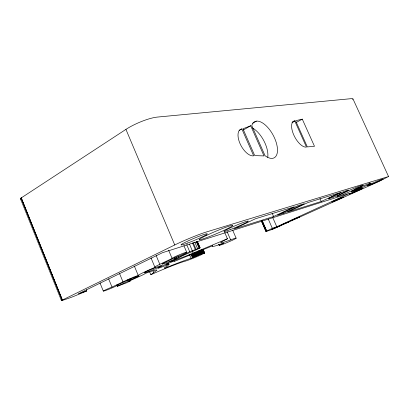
<?xml version="1.0" encoding="UTF-8"?>
<svg xmlns="http://www.w3.org/2000/svg" width="409" height="409" viewBox="0 0 409 409"><rect width="100%" height="100%" fill="white"/><g stroke="black" fill="none" stroke-linecap="round" stroke-linejoin="round"><path stroke-width="0.61" d="M352.783 99.622L352.849 98.773L351.525 98.635L157.393 117.076A23.666 5.363 -23.4 0 0 125.931 129.382L21.089 198.002A4.254 0.849 -21.3 0 0 20.649 198.948M149.633 271.816L150.844 274.72A26.324 1.329 -22.7 0 1 184.791 261.285A12.091 0.619 -22.8 0 0 201.55 254.633L204.618 252.972L199.868 254.546L190.931 258.391A34.627 1.748 -22.7 0 0 164.582 268.335L164.623 267.43L168.043 265.824L168.171 264.848L169.035 264.286L166.299 265.242A9.213 0.516 -22.7 0 1 157.792 268.197A9.213 0.516 -22.7 0 1 167.358 263.682A9.213 0.516 -22.7 0 1 174.623 261.315L212.746 245.722A38.247 2.081 -23.1 0 0 223.493 243.186L223.779 243.084L219.326 245.441L223.621 244.04L231.903 240.507A12.505 0.654 -23 0 0 230.635 239.884A29.075 1.585 -23.1 0 1 227.419 238.764L193.16 253.125A34.223 2.009 -22.9 0 1 169.812 261.847L170.021 261.76A15.46 0.91 -22.8 0 0 178.094 258.171C185.042 253.948 193.048 251.888 200.047 247.823L197.312 241.402L200.047 247.823M116.959 285.063L117.434 286.223L135.747 277.624A7.413 0.419 -22.6 0 0 137.792 276.116A7.413 0.419 -22.6 0 0 127.639 280.267L116.744 285.446A7.372 0.409 -22.5 0 1 110.588 288.539A7.372 0.409 -22.5 0 1 103.354 291.034A7.372 0.409 -22.5 0 1 112 287.087L123.446 281.627A14.826 0.833 -22.6 0 1 137.838 275.528L138.216 275.385A19.034 1.084 -22.7 0 1 143.82 272.328L144.53 271.99A19.034 1.084 -22.7 0 1 154.899 267.404L155.466 267.143A15.46 0.91 -22.8 0 1 159.321 264.536L172.092 258.447A7.97 0.481 -22.8 0 1 179.428 254.766A7.97 0.481 -22.8 0 1 186.56 252.399A7.97 0.481 -22.8 0 1 176.714 256.913L164.541 262.706A7.73 0.455 -22.8 0 0 164.142 263.601A7.73 0.455 -22.8 0 0 174.684 259.153L189.704 251.729L199.991 247.798M265.916 231.499L272.297 228.273L276.775 226.76L349.787 193.293L162.465 252.706L78.175 293.861L86.749 290.963L86.268 289.782M138.216 275.385L134.321 266.003M150.844 274.72L156.79 270.272A31.6 1.718 -22.6 0 0 145.696 273.278L145.655 273.309A14.826 0.833 -22.6 0 1 141.427 275.538L128.978 281.141L130.742 280.722L126.585 282.818L117.434 286.223M239.158 130.471L241.842 128.927L253.662 155.819A14.862 7.372 61.2 0 1 240.027 143.6A14.862 7.372 61.2 0 1 241.842 128.927M252.696 123.252L256.387 121.13A20.552 9.872 61.5 0 1 274.597 138.124A20.552 9.872 61.5 0 1 272.829 158.303A20.527 9.862 61.5 0 1 265.058 155.732L251.77 125.629A20.527 9.862 61.5 0 1 256.402 121.166M243.273 130.042L250.712 125.767L264.02 155.931L254.73 155.599L242.936 128.784L250.712 125.767M292.016 122.337L294.715 120.844L306.469 147.076A14.509 6.483 61.9 0 1 293.805 135.042A14.509 6.483 61.9 0 1 294.715 120.844M292.905 122.219L294.521 121.325M296.402 122.388L302.287 119.142L314.49 146.299L307.338 146.913L295.6 120.727L302.287 119.142M20.465 198.805L61.447 300.615A4.32 0.276 -22.3 0 1 62.214 300.119L174.745 244.955A24.065 1.754 -22.9 0 1 206.54 231.934L388.545 176.53L379.312 181.279L272.44 229.372L265.988 231.54L261.699 221.714M273.606 216.509L294.322 206.765L255.364 218.789L233.861 229.035L273.606 216.509L272.322 213.585M283.846 213.278L304.342 203.677L298.038 205.62L277.404 215.308L283.846 213.278L283.335 212.107M321.223 201.494L340.83 192.414L307.916 202.573L287.501 212.123L321.223 201.494L319.925 198.595M354.961 190.88L361.638 188.058A15.506 0.716 -23.5 0 1 369.94 183.958A16.253 0.772 -23.4 0 0 369.71 183.39L368.034 183.973A10.486 0.501 -23.5 0 0 355.554 189.29A10.486 0.501 -23.5 0 0 352.272 191.397L354.961 190.88L354.434 189.715M86.749 290.963L75.91 295.487A9.923 0.639 -22.3 0 1 75.317 295.727L74.54 296.044A13.875 0.895 -22.3 0 1 68.533 298.33L62.766 300.293A4.32 0.276 -22.3 0 1 62.403 300.416L62.209 300.477A4.32 0.276 -22.3 0 1 61.462 300.63M266.095 231.52L261.786 221.698M352.982 98.917L388.545 176.53M369.414 182.797L369.94 183.958M360.85 186.315L361.638 188.058M360.263 186.555L361.055 188.298M359.884 187.399L360.411 188.564M359.225 187.675L359.751 188.835M358.555 187.951L359.082 189.116M357.614 187.654L358.402 189.398M357.195 188.529L357.722 189.689M356.505 188.82L357.031 189.981M355.554 188.539L356.341 190.282M355.124 189.418L355.651 190.579M272.696 217.455L276.775 226.76M268.258 219.045L272.297 228.273M262.113 220.599L266.678 231.054M262.067 220.625L266.632 231.08M261.98 220.671L266.423 231.187M261.745 220.804L266.274 231.269M262.174 222.245L262.68 223.401M263.437 225.134L265.738 230.323M232.619 230.052L236.116 238.156M227.097 231.683L230.635 239.884M224.648 232.332L227.419 238.764M218.927 244.142L219.485 245.451M218.871 244.193L219.413 245.456M218.815 244.245L219.326 245.441M203.079 249.459L204.592 253.033M203.017 249.459L204.541 253.074M202.936 249.464L204.474 253.125M202.833 249.485L204.321 252.977M202.711 249.51L204.28 253.258M202.567 249.546L204.06 253.038M202.409 249.587L203.897 253.084M202.225 249.643L203.713 253.14M202.026 249.705L203.513 253.202M201.806 249.771L203.293 253.273M201.565 249.853L203.058 253.355M201.31 249.94L202.803 253.442M201.039 250.032L202.532 253.539M200.753 250.134L202.245 253.641M200.451 250.242L201.944 253.749M196.611 241.463L199.357 247.91M200.134 250.359L201.627 253.866M196.248 241.561L198.999 248.018M199.807 250.482L201.3 253.989M199.71 251.198L200.957 254.122M199.111 250.748L200.604 254.26M198.743 250.886L200.241 254.398M194.822 242.148L197.532 248.514M198.621 251.617L199.868 254.546M197.992 251.182L199.485 254.7M197.849 251.924L199.096 254.853M197.204 251.499L198.702 255.011M193.237 242.731L195.947 249.107M197.056 252.246L198.299 255.175M196.652 252.409L197.895 255.344M192.532 243.002L195.246 249.383M195.993 251.995L197.491 255.513M195.834 252.752L197.082 255.681M195.175 252.338L196.668 255.855M195.016 253.094L196.259 256.029M194.362 252.685L195.855 256.203M194.203 253.442L195.451 256.377M193.805 253.616L195.047 256.545M189.541 244.229L192.25 250.615M192.414 251.371L194.653 256.719M193.022 253.963L194.265 256.893M192.394 253.544L193.881 257.062M192.266 254.301L193.513 257.225M191.903 254.464L193.145 257.389M191.305 254.04L192.792 257.552M191.213 254.781L192.455 257.711M186.755 244.776L189.704 251.729M189.602 254.838L191.09 258.345M183.943 245.758L186.683 252.225M125.931 129.382L174.745 244.955M178.022 255.87L178.513 257.036M176.044 256.847L176.53 258.007M174.725 257.558L175.221 258.733M174.188 257.977L174.684 259.153M168.626 250.221L172.092 258.447M168.298 262.532L169.035 264.367M168.079 263.227L168.569 264.398M167.69 263.355L168.181 264.526M166.657 263.728L167.153 264.899M166.136 263.933L166.627 265.104M156.166 255.599L159.812 264.296M150.982 257.844L154.868 267.138M153.022 270.799L153.753 272.547M135.267 276.458L135.747 277.624M133.896 277.026L134.377 278.192M131.202 278.176L131.688 279.337M129.944 278.733L130.425 279.899M127.71 279.766L128.191 280.927M119.592 273.657L122.971 281.852M118.119 284.321L118.6 285.487M117.455 284.674L117.935 285.845M117.061 284.925L117.541 286.09M108.615 278.846L112 287.087M99.97 282.91L103.324 291.111M21.273 197.879L62.408 300.022M21.207 197.92L62.275 300.088M21.089 198.002L62.214 300.119M21.038 198.994A4.254 0.849 -21.3 0 1 20.798 198.978M252.46 127.966A20.353 9.995 61.5 0 1 267.757 157.368M281.346 224.981L289.869 221.346L281.346 224.981M290.922 220.625L299.541 216.949L290.922 220.625M271.934 229.25L280.359 225.666L271.934 229.25M343.269 197.112L343.228 197.143A6.283 0.286 -23.3 0 1 334.935 200.942L334.669 201.049A6.283 0.286 -23.3 0 1 332.18 201.734A6.283 0.286 -23.3 0 1 338.938 198.636A6.283 0.286 -23.3 0 1 343.269 197.112M206.187 235.574L205.471 235.921A18.267 1.253 -23 0 0 202.358 239.107A18.267 1.253 -23 0 0 225.303 229.73L226.008 229.393A18.267 1.253 -23 0 0 229.526 226.008A18.267 1.253 -23 0 0 206.187 235.574M351.428 193.391L351.178 193.488A7.428 0.343 -23.4 0 1 354.306 191.519A7.428 0.343 -23.4 0 1 362.691 188.344A7.428 0.343 -23.4 0 1 351.428 193.391M368.882 185.41L368.647 185.492A8.63 0.399 -23.5 0 1 374.567 182.256A8.63 0.399 -23.5 0 1 382.446 179.454A8.63 0.399 -23.5 0 1 368.882 185.41M187.782 243.007A14.203 1.017 -22.9 0 0 207.271 233.83A14.203 1.017 -22.9 0 0 187.501 241.208A14.203 1.017 -22.9 0 0 187.782 243.007M343.611 194.244A14.305 0.706 -23.4 0 0 363.126 185.124A14.305 0.706 -23.4 0 0 343.269 193.058A14.305 0.706 -23.4 0 0 343.611 194.244M230.109 229.664A13.241 0.874 -23.1 0 0 248.283 221.111A13.241 0.874 -23.1 0 0 229.914 228.104A13.241 0.874 -23.1 0 0 230.109 229.664M333.207 197.194A10.977 0.557 -23.4 0 0 348.483 190.088A10.977 0.557 -23.4 0 0 333.534 195.998A10.977 0.557 -23.4 0 0 333.207 197.194M148.661 271.494A9.417 0.542 -22.7 0 0 161.529 265.615A9.417 0.542 -22.7 0 0 148.329 270.62A9.417 0.542 -22.7 0 0 148.661 271.494"/></g></svg>
